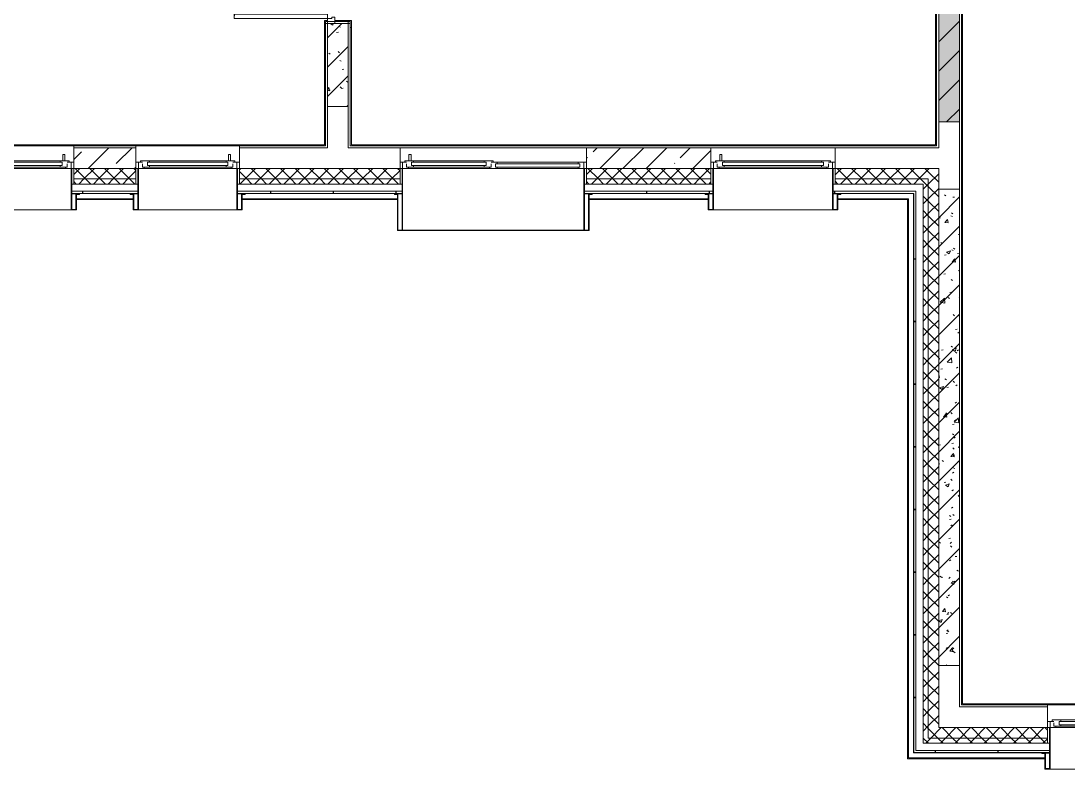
# Model space of a CAD drawing. Header units: millimetres. Extents: x -584918 to 2941280, y 3000189 to 4229862.
# Drawn here: x -457295 to -447186, y 3670675 to 3677900 of the extents above; entities that cross this region are included whole.
import ezdxf

# ---------------------------------------------------------------- set-up
doc = ezdxf.new("R2010")
doc.units = ezdxf.units.MM
doc.linetypes.add('ASVP_Невидимые', pattern=[5, 3, -2])
for name, color, linetype, lineweight in [('_ Окна', 7, 'Continuous', 0), ('Витраж', 7, 'Continuous', 0), ('Двери', 7, 'Continuous', 0), ('Обобщенные модели', 7, 'Continuous', 0), ('Окна', 7, 'Continuous', 0), ('Перекрытие', 7, 'Continuous', 0), ('Стены', 7, 'Continuous', 0), ('Стены внутренние', 7, 'Continuous', 0), ('Стены наружные', 7, 'Continuous', 0), ('Стены несущие', 7, 'Continuous', 0), ('Стены отделка', 7, 'Continuous', 0), ('Стены перегородки', 7, 'Continuous', 0), ('Стены штриховка', 7, 'Continuous', 0)]:
    doc.layers.add(name, color=color, linetype=linetype, lineweight=lineweight)
pattern_1 = [(45, (-437515.92, 3663725.22), (-141.4214, 141.4214), [])]
pattern_2 = [(50, (-437515.92, 3663725.22), (364.368, -31.8783), [38.1, -419.1]), (355, (-437515.92, 3663725.2), (-70.486, 382.1133), [30.48, -335.28]), (100.451, (-437485.56, 3663722.56), (293.885, 350.2334), [32.38, -356.18]), (46.184, (-437515.92, 3663826.8), (542.1585, -84.086), [57.15, -628.65]), (96.636, (-437470.74, 3663819.8), (474.805, 494.855), [48.57, -534.27]), (351.184, (-437515.9, 3663826.8), (474.81, 494.85), [45.72, -502.92]), (21, (-437465.12, 3663801.42), (303.2285, -204.5305), [38.1, -419.1]), (326, (-437465.12, 3663801.4), (123.604, 368.376), [30.48, -335.28]), (71.451, (-437439.86, 3663784.37), (426.834, 163.8427), [32.38, -356.18]), (37.5, (-437515.92, 3663725.22), (6.17665, 169.11015), [16.764, -314.452, 16.764, -323.596, -336.55]), (37.5, (-437515.92, 3663725.22), (6.17665, 169.11015), [-671.576, 16.764, -319.786]), (7.5, (-437515.92, 3663725.22), (133.6389, 200.3615), [16.764, -177.292, 16.764, -306.832, -128.27]), (7.5, (-437515.92, 3663725.22), (133.6389, 200.3615), [-517.652, 16.764, -111.506]), (327.5, (-437629.21, 3663725.22), (271.1818, -11.45836), [16.764, -110.236, 16.764, -379.476, -525.78]), (327.5, (-437629.21, 3663725.22), (271.1818, -11.45836), [-523.24, 16.764, -509.016]), (317.5, (-437680, 3663725.22), (296.2585, 50.8528), [16.764, -148.336, 16.764, -246.38, -373.38]), (317.5, (-437680, 3663725.22), (296.2585, 50.8528), [-428.244, 16.764, -356.616])]
pattern_3 = [(45, (-437515.92, 3663725.22), (-224.5064, 224.5064), []), (45, (-437291.42, 3663725.22), (-224.5064, 224.5064), [396.875, -79.375, 3.353, -76.022])]
pattern_4 = [(45, (-437515.92, 3663725.22), (-235.7317, 235.7317), []), (45, (-437358.77, 3663725.22), (-235.7317, 235.7317), [])]
pattern_5 = [(45, (-437515.92, 3663725.22), (-70.71068, 70.71068), []), (135, (-437515.92, 3663725.22), (-70.71068, -70.71068), [])]

# ---------------------------------------------------------------- blocks, each defined once
blk = doc.blocks.new('ASVP_ДверьДеревянная_2 полотна - Межкомнатная 1300х2000h_полотна_ Г Пр _1220 в свету_-7189934-АР Этаж 01')
at = {"layer": 'Двери', "lineweight": 18}
for p, q in [((-650, 1000), (-610, 1000)), ((-650, 100), (-650, 1000)), ((-610, 1000), (-610, 100)), ((650, 500), (610, 500)), ((610, 500), (610, 100)), ((650, 100), (650, 500)), ((-680, 100), (-650, 100)), ((-680, 30), (-680, 100)), ((-640, 30), (-680, 30)), ((-610, 100), (-650, 100)), ((-650, 100), (-650, 60)), ((-650, 60), (-640, 60)), ((-640, 60), (-640, 30)), ((610, 100), (650, 100)), ((650, 60), (640, 60)), ((640, 60), (640, 30)), ((640, 30), (680, 30)), ((680, 100), (650, 100)), ((650, 100), (650, 60)), ((680, 30), (680, 100))]:
    blk.add_line(p, q, dxfattribs=at)
at = {"layer": 'Двери', "linetype": 'ASVP_Невидимые', "lineweight": 18}
for p, q in [((-700, 100), (-680, 100)), ((-700, 30), (-700, 100)), ((-680, 30), (-700, 30)), ((-680, 100), (-680, 30)), ((700, 100), (680, 100)), ((680, 100), (680, 30)), ((680, 30), (700, 30)), ((700, 30), (700, 100))]:
    blk.add_line(p, q, dxfattribs=at)
at = {"layer": 'Двери'}
for centre, radius, start, end in [((-650, 100), 900, 360, 90), ((650, 100), 400, 90, 180)]:
    blk.add_arc(centre, radius, start, end, dxfattribs=at)
blk = doc.blocks.new('ASVP_НАЛИЧНИК МДФ_Двери - Наличник дверной МДФ-7405303-АР Этаж 01')
at = {"layer": 'Обобщенные модели'}
for p, q in [((-680, 150), (-680, -1)), ((-670, -5), (-670, 150)), ((670, 150), (670, -5)), ((680, -1), (680, 150)), ((-681, 0), (-740, 0)), ((-740, 0), (-740, -5)), ((-681, -1), (-681, 0)), ((740, 0), (681, 0)), ((681, 0), (681, -1)), ((740, -5), (740, 0)), ((-735, -10), (-675, -10)), ((-680, -1), (-681, -1)), ((675, -10), (735, -10)), ((681, -1), (680, -1))]:
    blk.add_line(p, q, dxfattribs=at)
for centre, start, end in [((-735, -5), 180, 270), ((-675, -5), 270, 360), ((675, -5), 180, 270), ((735, -5), 270, 360)]:
    blk.add_arc(centre, 5, start, end, dxfattribs=at)
blk = doc.blocks.new('ASVP_НАЛИЧНИК МДФ_Двери - Наличник дверной МДФ-V88-АР Этаж 01')
at = {"layer": 'Обобщенные модели'}
for p, q in [((-681, 0), (-740, 0)), ((-740, 0), (-740, -5)), ((-681, -1), (-681, 0)), ((-680, 20), (-680, -1)), ((-670, -5), (-670, 20)), ((670, 20), (670, -5)), ((680, -1), (680, 20)), ((740, 0), (681, 0)), ((681, 0), (681, -1)), ((740, -5), (740, 0)), ((-735, -10), (-675, -10)), ((-680, -1), (-681, -1)), ((675, -10), (735, -10)), ((681, -1), (680, -1))]:
    blk.add_line(p, q, dxfattribs=at)
for centre, start, end in [((-735, -5), 180, 270), ((-675, -5), 270, 360), ((675, -5), 180, 270), ((735, -5), 270, 360)]:
    blk.add_arc(centre, 5, start, end, dxfattribs=at)
blk = doc.blocks.new('Окно_ПВХ_2Створки_1Фрамуга-верх - ОП_2100_h_х1750_2ст1фр-7975844-АР Этаж 01')
at = {"layer": '_ Окна'}
for p, q in [((-900, -40), (-837, -40)), ((-900, -100), (-900, -40)), ((-819, -100), (-900, -100)), ((-875, -40), (-875, -100)), ((-855, -26), (-855, -40)), ((-770, -26), (-855, -26)), ((-837, -54), (-837, -86)), ((-837, -86), (-819, -86)), ((-819, -86), (-819, -100)), ((-770, -86), (-819, -86)), ((-788, -40), (-770, -40)), ((-788, -72), (-788, -40)), ((-788, -40), (-69, -40)), ((-770, -72), (-788, -72)), ((-788, -72), (-69, -72)), ((-770, -40), (-770, -26)), ((-770, -86), (-770, -72)), ((-2, -26), (-87, -26)), ((-87, -40), (-87, -26)), ((-69, -40), (-87, -40)), ((-87, -72), (-69, -72)), ((-87, -86), (-87, -72)), ((-87, -86), (-38, -86)), ((-69, -72), (-69, -40)), ((-38, -86), (-20, -86)), ((-38, -100), (-38, -86)), ((38, -100), (-38, -100)), ((-20, -40), (20, -40)), ((-20, -86), (-20, -54)), ((-2, -40), (-2, -26)), ((38, -40), (20, -40)), ((20, -54), (20, -86)), ((20, -54), (837, -54)), ((20, -54), (38, -54)), ((20, -86), (38, -86)), ((38, -54), (38, -40)), ((38, -86), (38, -100)), ((38, -86), (819, -86)), ((837, -40), (819, -40)), ((819, -54), (819, -40)), ((837, -54), (819, -54)), ((819, -86), (837, -86)), ((819, -100), (819, -86)), ((900, -100), (819, -100)), ((837, -40), (900, -40)), ((837, -86), (837, -54)), ((875, -40), (875, -100)), ((900, -40), (900, -100))]:
    blk.add_line(p, q, dxfattribs=at)
at = {"layer": 'Окна'}
for p, q in [((-794, 34), (-814, 34)), ((-814, 34), (-814, -26)), ((-794, -26), (-794, 34)), ((-819, -100), (-38, -100)), ((-87, -26), (-770, -26)), ((-770, -86), (-87, -86)), ((819, -40), (38, -40)), ((38, -100), (819, -100))]:
    blk.add_line(p, q, dxfattribs=at)
blk = doc.blocks.new('Окно_ПВХ_1Створка_1Фрамуга-верх - ОП_2100_h_х1150_1ст1фр-7962693-АР Этаж 01')
at = {"layer": '_ Окна'}
for p, q in [((-600, -40), (-537, -40)), ((-600, -100), (-600, -40)), ((-519, -100), (-600, -100)), ((-575, -40), (-575, -100)), ((-555, -26), (-555, -40)), ((-470, -26), (-555, -26)), ((-537, -54), (-537, -86)), ((-537, -86), (-519, -86)), ((-519, -86), (-519, -100)), ((-470, -86), (-519, -86)), ((-488, -40), (-470, -40)), ((-488, -72), (-488, -40)), ((-488, -40), (488, -40)), ((-470, -72), (-488, -72)), ((-488, -72), (488, -72)), ((-470, -40), (-470, -26)), ((-470, -86), (-470, -72)), ((555, -26), (470, -26)), ((470, -40), (470, -26)), ((488, -40), (470, -40)), ((470, -72), (488, -72)), ((470, -86), (470, -72)), ((470, -86), (519, -86)), ((488, -72), (488, -40)), ((519, -86), (537, -86)), ((519, -100), (519, -86)), ((600, -100), (519, -100)), ((537, -40), (600, -40)), ((537, -86), (537, -54)), ((555, -40), (555, -26)), ((575, -40), (575, -100)), ((600, -40), (600, -100))]:
    blk.add_line(p, q, dxfattribs=at)
at = {"layer": 'Окна'}
for p, q in [((-494, 34), (-514, 34)), ((-514, 34), (-514, -26)), ((-494, -26), (-494, 34)), ((-519, -100), (519, -100)), ((470, -26), (-470, -26)), ((-470, -86), (470, -86))]:
    blk.add_line(p, q, dxfattribs=at)
blk = doc.blocks.new('Окно_ПВХ_1Створка_1Фрамуга-верх - ОП_2100_h_х1150_1ст1фр-7962695-АР Этаж 01')
at = {"layer": '_ Окна'}
for p, q in [((-519, 100), (-600, 100)), ((-600, 100), (-600, 40)), ((-600, 40), (-537, 40)), ((-575, 40), (-575, 100)), ((-555, 26), (-555, 40)), ((-470, 26), (-555, 26)), ((-537, 54), (-537, 86)), ((-537, 86), (-519, 86)), ((-519, 86), (-519, 100)), ((-470, 86), (-519, 86)), ((-488, 72), (-488, 40)), ((-470, 72), (-488, 72)), ((-488, 72), (488, 72)), ((-488, 40), (-470, 40)), ((-488, 40), (488, 40)), ((-470, 86), (-470, 72)), ((-470, 40), (-470, 26)), ((470, 86), (470, 72)), ((470, 86), (519, 86)), ((470, 72), (488, 72)), ((470, 40), (470, 26)), ((488, 40), (470, 40)), ((555, 26), (470, 26)), ((488, 72), (488, 40)), ((519, 100), (519, 86)), ((600, 100), (519, 100)), ((519, 86), (537, 86)), ((537, 86), (537, 54)), ((537, 40), (600, 40)), ((555, 40), (555, 26)), ((575, 40), (575, 100)), ((600, 40), (600, 100))]:
    blk.add_line(p, q, dxfattribs=at)
at = {"layer": 'Окна'}
for p, q in [((-519, 100), (519, 100)), ((-514, -34), (-514, 26)), ((-494, 26), (-494, -34)), ((-470, 86), (470, 86)), ((470, 26), (-470, 26)), ((-494, -34), (-514, -34))]:
    blk.add_line(p, q, dxfattribs=at)
blk = doc.blocks.new('Откос с зашивкой _верх_низ_ - Откос-7944803-АР Этаж 01')
at = {"layer": 'Обобщенные модели'}
for p, q in [((-625, 100), (-625, -50)), ((-575, 100), (-625, 100)), ((-620, -55), (-620, 95)), ((-620, 95), (-575, 95)), ((-580, 100), (-580, -300)), ((-575, 100), (-580, 100)), ((575, 100), (-575, 100)), ((-575, -300), (-575, 100)), ((-575, 95), (-575, 100)), ((-575, 100), (575, 100)), ((580, 100), (575, 100)), ((575, 100), (575, -300)), ((625, 100), (575, 100)), ((575, 100), (575, 95)), ((575, 95), (620, 95)), ((580, -300), (580, 100)), ((620, 95), (620, -55)), ((625, -50), (625, 100)), ((-625, -50), (-655, -50)), ((-655, -50), (-655, -55)), ((-655, -55), (-620, -55)), ((-580, -55), (-620, -55)), ((620, -55), (580, -55)), ((620, -55), (655, -55)), ((655, -50), (625, -50)), ((655, -55), (655, -50))]:
    blk.add_line(p, q, dxfattribs=at)
blk = doc.blocks.new('Откос с зашивкой _верх_низ_ - Откос-7944810-АР Этаж 01')
at = {"layer": 'Обобщенные модели'}
for p, q in [((-580, 300), (-580, -100)), ((-575, -100), (-575, 300)), ((575, 300), (575, -100)), ((580, -100), (580, 300)), ((-620, 55), (-655, 55)), ((-655, 55), (-655, 50)), ((-655, 50), (-625, 50)), ((-625, 50), (-625, -100)), ((-620, -95), (-620, 55)), ((-620, 55), (-580, 55)), ((580, 55), (620, 55)), ((655, 55), (620, 55)), ((620, 55), (620, -95)), ((625, -100), (625, 50)), ((625, 50), (655, 50)), ((655, 50), (655, 55)), ((-625, -100), (-575, -100)), ((-575, -95), (-620, -95)), ((-580, -100), (-575, -100)), ((-575, -100), (-575, -95)), ((-575, -100), (575, -100)), ((575, -100), (-575, -100)), ((620, -95), (575, -95)), ((575, -95), (575, -100)), ((575, -100), (580, -100)), ((575, -100), (625, -100))]:
    blk.add_line(p, q, dxfattribs=at)
blk = doc.blocks.new('Откос с зашивкой _верх_низ_ - Откос-7944811-АР Этаж 01')
at = {"layer": 'Обобщенные модели'}
for p, q in [((-880, 300), (-880, -300)), ((-875, -300), (-875, 300)), ((875, 300), (875, -300)), ((880, -300), (880, 300)), ((-920, 55), (-955, 55)), ((-955, 55), (-955, 50)), ((-955, 50), (-925, 50)), ((-925, 50), (-925, -300)), ((-920, -295), (-920, 55)), ((-920, 55), (-880, 55)), ((880, 55), (920, 55)), ((955, 55), (920, 55)), ((920, 55), (920, -295)), ((925, -300), (925, 50)), ((925, 50), (955, 50)), ((955, 50), (955, 55)), ((-925, -300), (-875, -300)), ((-875, -295), (-920, -295)), ((-880, -300), (-875, -300)), ((-875, -300), (-875, -295)), ((875, -295), (-875, -295)), ((-875, -300), (875, -300)), ((875, -300), (-875, -300)), ((920, -295), (875, -295)), ((875, -295), (875, -300)), ((875, -300), (880, -300)), ((875, -300), (925, -300))]:
    blk.add_line(p, q, dxfattribs=at)
blk = doc.blocks.new('Откос с зашивкой _верх_низ_ - Откос-V221-АР Этаж 01')
at = {"layer": 'Обобщенные модели'}
for p, q in [((-580, 300), (-580, -100)), ((-575, -100), (-575, 300)), ((575, 300), (575, -100)), ((580, -100), (580, 300)), ((-620, 55), (-655, 55)), ((-655, 55), (-655, 50)), ((-655, 50), (-625, 50)), ((-625, 50), (-625, -100)), ((-620, -95), (-620, 55)), ((-620, 55), (-580, 55)), ((580, 55), (620, 55)), ((655, 55), (620, 55)), ((620, 55), (620, -95)), ((625, -100), (625, 50)), ((625, 50), (655, 50)), ((655, 50), (655, 55)), ((-625, -100), (-575, -100)), ((-575, -95), (-620, -95)), ((-580, -100), (-575, -100)), ((-575, -100), (-575, -95)), ((-575, -100), (575, -100)), ((575, -100), (-575, -100)), ((620, -95), (575, -95)), ((575, -95), (575, -100)), ((575, -100), (580, -100)), ((575, -100), (625, -100))]:
    blk.add_line(p, q, dxfattribs=at)
blk = doc.blocks.new('Откос с зашивкой _верх_низ_ - Откос-7944813-АР Этаж 01')
at = {"layer": 'Обобщенные модели'}
for p, q in [((-480, 300), (-480, -100)), ((-475, -100), (-475, 300)), ((475, 300), (475, -100)), ((480, -100), (480, 300)), ((-520, 55), (-555, 55)), ((-555, 55), (-555, 50)), ((-555, 50), (-525, 50)), ((-525, 50), (-525, -100)), ((-520, -95), (-520, 55)), ((-520, 55), (-480, 55)), ((480, 55), (520, 55)), ((555, 55), (520, 55)), ((520, 55), (520, -95)), ((525, -100), (525, 50)), ((525, 50), (555, 50)), ((555, 50), (555, 55)), ((-525, -100), (-475, -100)), ((-475, -95), (-520, -95)), ((-480, -100), (-475, -100)), ((-475, -100), (-475, -95)), ((-475, -100), (475, -100)), ((475, -100), (-475, -100)), ((520, -95), (475, -95)), ((475, -95), (475, -100)), ((475, -100), (480, -100)), ((475, -100), (525, -100))]:
    blk.add_line(p, q, dxfattribs=at)
blk = doc.blocks.new('Окно_ПВХ_1Створка_1Фрамуга-верх - ОП_2100_h_х950_1ст1фр-V219-АР Этаж 01')
at = {"layer": '_ Окна'}
for p, q in [((-419, 100), (-500, 100)), ((-500, 100), (-500, 40)), ((-500, 40), (-437, 40)), ((-475, 40), (-475, 100)), ((-455, 26), (-455, 40)), ((-370, 26), (-455, 26)), ((-437, 54), (-437, 86)), ((-437, 86), (-419, 86)), ((-419, 86), (-419, 100)), ((-370, 86), (-419, 86)), ((-388, 72), (-388, 40)), ((-370, 72), (-388, 72)), ((-388, 72), (388, 72)), ((-388, 40), (-370, 40)), ((-388, 40), (388, 40)), ((-370, 86), (-370, 72)), ((-370, 40), (-370, 26)), ((370, 86), (370, 72)), ((370, 86), (419, 86)), ((370, 72), (388, 72)), ((370, 40), (370, 26)), ((388, 40), (370, 40)), ((455, 26), (370, 26)), ((388, 72), (388, 40)), ((419, 100), (419, 86)), ((500, 100), (419, 100)), ((419, 86), (437, 86)), ((437, 86), (437, 54)), ((437, 40), (500, 40)), ((455, 40), (455, 26)), ((475, 40), (475, 100)), ((500, 40), (500, 100))]:
    blk.add_line(p, q, dxfattribs=at)
at = {"layer": 'Окна'}
for p, q in [((-419, 100), (419, 100)), ((-414, -34), (-414, 26)), ((-394, 26), (-394, -34)), ((-370, 86), (370, 86)), ((370, 26), (-370, 26)), ((-394, -34), (-414, -34))]:
    blk.add_line(p, q, dxfattribs=at)
blk = doc.blocks.new('Прямоугольный импост - 5х20 мм  _зазор керамогранита цоколя_-7684918-АР Этаж 01')
at = {"layer": 'Витраж'}
for p, q in [((-2.5, -10), (-2.5, 10)), ((-2.5, 10), (2.5, 10)), ((2.5, 10), (2.5, -10)), ((2.5, -10), (-2.5, -10))]:
    blk.add_line(p, q, dxfattribs=at)

msp = doc.modelspace()

# ---------------------------------------------------------------- hatches: boundary and pattern name
at = {"layer": 'Стены внутренние'}
h = msp.add_hatch(dxfattribs=at)
h.set_pattern_fill('FP_1', color=256, style=0, pattern_type=2)
h.set_pattern_definition(pattern_1)
h.paths.add_polyline_path([(-448286.189, 3676924.55), (-448235.026, 3676924.55), (-448235.026, 3685674.55), (-448435.026, 3685674.55), (-448435.026, 3676924.55), (-448300.684, 3676924.55)])
h.paths.add_polyline_path([(-448235.026, 3687174.55), (-448235.026, 3688420.147), (-448435.026, 3688500.744), (-448435.026, 3688392.929), (-448389.418, 3688374.55), (-448435.026, 3688374.55), (-448435.026, 3687174.55), (-448325.026, 3687174.55)])
h = msp.add_hatch(dxfattribs=at)
h.set_pattern_fill('FP_2', color=256, style=0, pattern_type=2)
h.set_pattern_definition(pattern_2)
h.paths.add_polyline_path([(-448286.189, 3676924.55), (-448235.026, 3676924.55), (-448235.026, 3685674.55), (-448435.026, 3685674.55), (-448435.026, 3676924.55), (-448300.684, 3676924.55)])
h.paths.add_polyline_path([(-448235.026, 3687174.55), (-448235.026, 3688420.147), (-448435.026, 3688500.744), (-448435.026, 3688392.929), (-448389.418, 3688374.55), (-448435.026, 3688374.55), (-448435.026, 3687174.55), (-448325.026, 3687174.55)])
h = msp.add_hatch(dxfattribs=at)
h.set_pattern_fill('FP_1', color=256, style=0, pattern_type=2)
h.set_pattern_definition(pattern_1)
h.paths.add_polyline_path([(-454314.528, 3677074.55), (-454135.026, 3677074.55), (-454135.026, 3677874.55), (-454335.026, 3677874.55), (-454335.026, 3677074.55)])
h.paths.add_polyline_path([(-454335.026, 3679274.55), (-454135.026, 3679274.55), (-454135.026, 3683174.55), (-454335.026, 3683174.55), (-454335.026, 3680667.292)])
h = msp.add_hatch(dxfattribs=at)
h.set_pattern_fill('FP_2', color=256, style=0, pattern_type=2)
h.set_pattern_definition(pattern_2)
h.paths.add_polyline_path([(-454314.528, 3677074.55), (-454135.026, 3677074.55), (-454135.026, 3677874.55), (-454335.026, 3677874.55), (-454335.026, 3677074.55)])
h.paths.add_polyline_path([(-454335.026, 3679274.55), (-454135.026, 3679274.55), (-454135.026, 3683174.55), (-454335.026, 3683174.55), (-454335.026, 3680667.292)])
h = msp.add_hatch(dxfattribs=at)
h.set_pattern_fill('FP_30', color=256, style=0, pattern_type=2)
h.set_pattern_definition(pattern_3)
h.paths.add_polyline_path([(-458985.026, 3676474.55), (-457985.026, 3676474.55), (-457985.026, 3676674.55), (-458985.026, 3676674.55), (-458985.026, 3676488.55)])
h.paths.add_polyline_path([(-456785.026, 3676474.55), (-456185.026, 3676474.55), (-456185.026, 3676674.55), (-456785.026, 3676674.55), (-456785.026, 3676488.55)])
h = msp.add_hatch(dxfattribs=at)
h.set_pattern_fill('FP_30', color=256, style=0, pattern_type=2)
h.set_pattern_definition(pattern_3)
h.paths.add_polyline_path([(-451835.026, 3676474.55), (-450635.026, 3676474.55), (-450635.026, 3676674.55), (-451835.026, 3676674.55), (-451835.026, 3676488.55)])
at = {"layer": 'Стены наружные'}
h = msp.add_hatch(dxfattribs=at)
h.set_pattern_fill('FP_57', color=256, style=0, pattern_type=2)
h.set_pattern_definition(pattern_5)
h.paths.add_polyline_path([(-454314.528, 3676374.55), (-453635.026, 3676374.55), (-453635.026, 3676474.55), (-455185.026, 3676474.55), (-455185.026, 3676374.55), (-454735.026, 3676374.55)])
h.paths.add_polyline_path([(-451835.026, 3676374.55), (-450635.026, 3676374.55), (-450635.026, 3676474.55), (-451835.026, 3676474.55)])
h.paths.add_polyline_path([(-448715.42, 3676374.55), (-448535.026, 3676374.55), (-448535.026, 3676474.55), (-449435.026, 3676474.55), (-449435.026, 3676374.55), (-448985.026, 3676374.55)])
h.paths.add_polyline_path([(-457985.026, 3676374.55), (-457985.026, 3676474.55), (-458985.026, 3676474.55), (-458985.026, 3676374.55), (-458980.451, 3676374.55)])
h.paths.add_polyline_path([(-456185.026, 3676374.55), (-456185.026, 3676474.55), (-456785.026, 3676474.55), (-456785.026, 3676374.55), (-456635.026, 3676374.55)])
h.paths.add_polyline_path([(-460785.026, 3676374.55), (-460785.026, 3676474.55), (-461835.026, 3676474.55), (-461834.265, 3676374.55), (-460846.821, 3676374.55)])
h = msp.add_hatch(dxfattribs=at)
h.set_pattern_fill('FP_57', color=256, style=0, pattern_type=2)
h.set_pattern_definition(pattern_5)
h.paths.add_polyline_path([(-448435.026, 3671074.55), (-448435.026, 3676474.55), (-448535.026, 3676474.55), (-448535.026, 3671074.55)])
h = msp.add_hatch(dxfattribs=at)
h.set_pattern_fill('FP_57', color=256, style=0, pattern_type=2)
h.set_pattern_definition(pattern_5)
h.paths.add_polyline_path([(-450635.026, 3676324.55), (-450635.026, 3676374.55), (-451835.026, 3676374.55), (-451835.026, 3676324.55), (-451514.974, 3676324.55)])
h.paths.add_polyline_path([(-460805.026, 3676324.55), (-460785.026, 3676324.55), (-460785.026, 3676374.55), (-461935.026, 3676374.55), (-461935.026, 3676324.55), (-460810.026, 3676324.55)])
h.paths.add_polyline_path([(-457985.026, 3676324.55), (-457985.026, 3676374.55), (-458985.026, 3676374.55), (-458985.026, 3676324.55), (-458965.026, 3676324.55)])
h.paths.add_polyline_path([(-448585.026, 3676324.55), (-448585.026, 3676374.55), (-449435.026, 3676374.55), (-449435.026, 3676324.55), (-448715.42, 3676324.55)])
h.paths.add_polyline_path([(-456185.026, 3676324.55), (-456185.026, 3676374.55), (-456785.026, 3676374.55), (-456785.026, 3676324.55)])
h.paths.add_polyline_path([(-455185.026, 3676324.55), (-453635.026, 3676324.55), (-453635.026, 3676374.55), (-455185.026, 3676374.55), (-455185.026, 3676330.513)])
h = msp.add_hatch(dxfattribs=at)
h.set_pattern_fill('FP_57', color=256, style=0, pattern_type=2)
h.set_pattern_definition(pattern_5)
h.paths.add_polyline_path([(-448535.026, 3670974.55), (-448535.026, 3676374.55), (-448585.026, 3676374.55), (-448585.026, 3670974.55)])
h = msp.add_hatch(dxfattribs=at)
h.set_pattern_fill('FP_6', color=256, style=0, pattern_type=2)
h.set_pattern_definition(pattern_4)
h.paths.add_polyline_path([(-456210.026, 3676174.55), (-456210.026, 3676182.55), (-456760.026, 3676182.55), (-456760.026, 3676174.55)])
h = msp.add_hatch(dxfattribs=at)
h.set_pattern_fill('FP_6', color=256, style=0, pattern_type=2)
h.set_pattern_definition(pattern_4)
h.paths.add_polyline_path([(-453660.026, 3676174.55), (-453660.026, 3676182.55), (-455160.026, 3676182.55), (-455160.026, 3676174.55)])
h = msp.add_hatch(dxfattribs=at)
h.set_pattern_fill('FP_6', color=256, style=0, pattern_type=2)
h.set_pattern_definition(pattern_4)
h.paths.add_polyline_path([(-451810.026, 3676174.55), (-450660.026, 3676174.55), (-450660.026, 3676182.55), (-451810.026, 3676182.55)])
h = msp.add_hatch(dxfattribs=at)
h.set_pattern_fill('FP_6', color=256, style=0, pattern_type=2)
h.set_pattern_definition(pattern_4)
h.paths.add_polyline_path([(-448735.026, 3676174.55), (-448727.026, 3676174.55), (-448727.026, 3676182.55), (-449410.026, 3676182.55), (-449410.026, 3676174.55)])
h = msp.add_hatch(dxfattribs=at)
h.set_pattern_fill('FP_6', color=256, style=0, pattern_type=2)
h.set_pattern_definition(pattern_4)
h.paths.add_polyline_path([(-448735.026, 3670774.55), (-448727.026, 3670774.55), (-448727.026, 3676174.55), (-448735.026, 3676174.55), (-448735.026, 3671993.734)])
h = msp.add_hatch(dxfattribs=at)
h.set_pattern_fill('FP_1', color=256, style=0, pattern_type=2)
h.set_pattern_definition(pattern_1)
h.paths.add_polyline_path([(-448435.026, 3671674.55), (-448235.026, 3671674.55), (-448235.026, 3676274.55), (-448435.026, 3676274.55), (-448435.026, 3671993.734)])
h = msp.add_hatch(dxfattribs=at)
h.set_pattern_fill('FP_2', color=256, style=0, pattern_type=2)
h.set_pattern_definition(pattern_2)
h.paths.add_polyline_path([(-448435.026, 3671674.55), (-448235.026, 3671674.55), (-448235.026, 3676274.55), (-448435.026, 3676274.55), (-448435.026, 3671993.734)])
h = msp.add_hatch(dxfattribs=at)
h.set_pattern_fill('FP_57', color=256, style=0, pattern_type=2)
h.set_pattern_definition(pattern_5)
h.paths.add_polyline_path([(-436035.026, 3670974.55), (-434835.026, 3670974.55), (-434835.026, 3671074.55), (-436035.026, 3671074.55)])
h.paths.add_polyline_path([(-447782.236, 3670974.55), (-447385.026, 3670974.55), (-447385.026, 3671074.55), (-448535.026, 3671074.55), (-448535.026, 3670974.55), (-448435.026, 3670974.55)])
h.paths.add_polyline_path([(-440635.026, 3670974.55), (-440035.026, 3670974.55), (-440035.026, 3671074.55), (-440635.026, 3671074.55)])
h.paths.add_polyline_path([(-446165.026, 3670974.55), (-444985.026, 3670974.55), (-444985.026, 3671074.55), (-446185.026, 3671074.55), (-446185.026, 3670974.55)])
h.paths.add_polyline_path([(-437835.026, 3670974.55), (-437835.026, 3671074.55), (-438835.026, 3671074.55), (-438835.026, 3670974.55), (-437855.026, 3670974.55)])
h.paths.add_polyline_path([(-443165.026, 3670974.55), (-441635.026, 3670974.55), (-441635.026, 3671074.55), (-443185.026, 3671074.55), (-443185.026, 3670974.55)])
h = msp.add_hatch(dxfattribs=at)
h.set_pattern_fill('FP_57', color=256, style=0, pattern_type=2)
h.set_pattern_definition(pattern_5)
h.paths.add_polyline_path([(-435077.856, 3670924.55), (-434735.026, 3670924.55), (-434735.026, 3670974.55), (-436035.026, 3670974.55), (-436035.026, 3670924.55), (-435650.836, 3670924.55)])
h.paths.add_polyline_path([(-443160.026, 3670924.55), (-441635.026, 3670924.55), (-441635.026, 3670974.55), (-443185.026, 3670974.55), (-443185.026, 3670924.55), (-443165.026, 3670924.55)])
h.paths.add_polyline_path([(-440610.026, 3670924.55), (-440035.026, 3670924.55), (-440035.026, 3670974.55), (-440635.026, 3670974.55), (-440635.026, 3670924.55), (-440615.026, 3670924.55)])
h.paths.add_polyline_path([(-438810.026, 3670924.55), (-437835.026, 3670924.55), (-437835.026, 3670974.55), (-438835.026, 3670974.55), (-438835.026, 3670924.55), (-438815.026, 3670924.55)])
h.paths.add_polyline_path([(-445005.026, 3670924.55), (-444985.026, 3670924.55), (-444985.026, 3670974.55), (-446185.026, 3670974.55), (-446185.026, 3670924.55), (-445010.026, 3670924.55)])
h.paths.add_polyline_path([(-447405.026, 3670924.55), (-447385.026, 3670924.55), (-447385.026, 3670974.55), (-448585.026, 3670974.55), (-448585.026, 3670924.55), (-447410.026, 3670924.55)])
h = msp.add_hatch(dxfattribs=at)
h.set_pattern_fill('FP_6', color=256, style=0, pattern_type=2)
h.set_pattern_definition(pattern_4)
h.paths.add_polyline_path([(-447410.026, 3670774.55), (-447410.026, 3670782.55), (-448727.026, 3670782.55), (-448727.014, 3670774.552), (-447782.236, 3670774.55)])

# ---------------------------------------------------------------- linework, layer by layer
at = {"layer": 'Перекрытие'}
msp.add_line((-454135.026, 3677894.55), (-454135.026, 3677874.55), dxfattribs=at)
at = {"layer": 'Стены'}
for p, q in [((-456805.026, 3676254.55), (-456701.026, 3676254.55)), ((-456701.026, 3676234.55), (-456805.026, 3676234.55)), ((-456701.026, 3676234.55), (-456701.026, 3676254.55)), ((-456696.026, 3676254.55), (-456165.026, 3676254.55)), ((-456696.026, 3676234.55), (-456696.026, 3676254.55)), ((-456165.026, 3676234.55), (-456696.026, 3676234.55)), ((-455205.026, 3676254.55), (-454886.026, 3676254.55)), ((-454886.026, 3676234.55), (-455205.026, 3676234.55)), ((-454886.026, 3676234.55), (-454886.026, 3676254.55)), ((-454881.026, 3676254.55), (-454281.026, 3676254.55)), ((-454881.026, 3676234.55), (-454881.026, 3676254.55)), ((-454281.026, 3676234.55), (-454881.026, 3676234.55)), ((-454281.026, 3676234.55), (-454281.026, 3676254.55)), ((-454276.026, 3676254.55), (-453676.026, 3676254.55)), ((-454276.026, 3676234.55), (-454276.026, 3676254.55)), ((-453676.026, 3676234.55), (-454276.026, 3676234.55)), ((-453676.026, 3676234.55), (-453676.026, 3676254.55)), ((-453671.026, 3676254.55), (-453615.026, 3676254.55)), ((-453671.026, 3676234.55), (-453671.026, 3676254.55)), ((-453615.026, 3676234.55), (-453671.026, 3676234.55)), ((-451855.026, 3676254.55), (-451256.026, 3676254.55)), ((-451256.026, 3676234.55), (-451855.026, 3676234.55)), ((-451256.026, 3676234.55), (-451256.026, 3676254.55)), ((-451251.026, 3676254.55), (-450651.026, 3676254.55)), ((-451251.026, 3676234.55), (-451251.026, 3676254.55)), ((-450651.026, 3676234.55), (-451251.026, 3676234.55)), ((-450651.026, 3676234.55), (-450651.026, 3676254.55)), ((-450646.026, 3676254.55), (-450615.026, 3676254.55)), ((-450646.026, 3676234.55), (-450646.026, 3676254.55)), ((-450615.026, 3676234.55), (-450646.026, 3676234.55)), ((-449455.026, 3676254.55), (-449441.026, 3676254.55)), ((-449441.026, 3676234.55), (-449455.026, 3676234.55)), ((-449441.026, 3676234.55), (-449441.026, 3676254.55)), ((-449436.026, 3676254.55), (-448655.026, 3676254.55)), ((-449436.026, 3676234.55), (-449436.026, 3676254.55)), ((-448675.026, 3676234.55), (-449436.026, 3676234.55)), ((-448675.026, 3675603.55), (-448675.026, 3676234.55)), ((-448655.026, 3676254.55), (-448655.026, 3675603.55)), ((-448655.026, 3675603.55), (-448675.026, 3675603.55)), ((-448675.026, 3674998.55), (-448675.026, 3675598.55)), ((-448655.026, 3675598.55), (-448675.026, 3675598.55)), ((-448655.026, 3675598.55), (-448655.026, 3674998.55)), ((-448655.026, 3674998.55), (-448675.026, 3674998.55)), ((-448675.026, 3674393.55), (-448675.026, 3674993.55)), ((-448655.026, 3674993.55), (-448675.026, 3674993.55)), ((-448655.026, 3674993.55), (-448655.026, 3674393.55)), ((-448655.026, 3674393.55), (-448675.026, 3674393.55)), ((-448675.026, 3673788.55), (-448675.026, 3674388.55)), ((-448655.026, 3674388.55), (-448675.026, 3674388.55)), ((-448655.026, 3674388.55), (-448655.026, 3673788.55)), ((-448655.026, 3673788.55), (-448675.026, 3673788.55)), ((-448675.026, 3673183.55), (-448675.026, 3673783.55)), ((-448655.026, 3673783.55), (-448675.026, 3673783.55)), ((-448655.026, 3673783.55), (-448655.026, 3673183.55)), ((-448655.026, 3673183.55), (-448675.026, 3673183.55)), ((-448675.026, 3672578.55), (-448675.026, 3673178.55)), ((-448655.026, 3673178.55), (-448675.026, 3673178.55)), ((-448655.026, 3673178.55), (-448655.026, 3672578.55)), ((-448655.026, 3672578.55), (-448675.026, 3672578.55)), ((-448675.026, 3671973.55), (-448675.026, 3672573.55)), ((-448655.026, 3672573.55), (-448675.026, 3672573.55)), ((-448655.026, 3672573.55), (-448655.026, 3671973.55)), ((-448655.026, 3671973.55), (-448675.026, 3671973.55)), ((-448675.026, 3671368.55), (-448675.026, 3671968.55)), ((-448655.026, 3671968.55), (-448675.026, 3671968.55)), ((-448655.026, 3671968.55), (-448655.026, 3671368.55)), ((-448655.026, 3671368.55), (-448675.026, 3671368.55)), ((-448675.026, 3670834.55), (-448675.026, 3671363.55)), ((-448655.026, 3671363.55), (-448675.026, 3671363.55)), ((-448655.026, 3671363.55), (-448655.026, 3670854.55)), ((-448470.026, 3670834.55), (-448675.026, 3670834.55)), ((-448655.026, 3670854.55), (-448470.026, 3670854.55)), ((-448470.026, 3670834.55), (-448470.026, 3670854.55)), ((-448465.026, 3670854.55), (-447865.026, 3670854.55)), ((-448465.026, 3670834.55), (-448465.026, 3670854.55)), ((-447865.026, 3670834.55), (-448465.026, 3670834.55)), ((-447865.026, 3670834.55), (-447865.026, 3670854.55)), ((-447860.026, 3670854.55), (-447365.026, 3670854.55)), ((-447860.026, 3670834.55), (-447860.026, 3670854.55)), ((-447365.026, 3670834.55), (-447860.026, 3670834.55))]:
    msp.add_line(p, q, dxfattribs=at)
at = {"layer": 'Стены внутренние'}
for p, q in [((-448465.026, 3676704.55), (-448465.026, 3685444.55)), ((-448205.026, 3680044.55), (-448205.026, 3671304.55)), ((-454365.026, 3676704.55), (-454365.026, 3677834.55)), ((-454365.026, 3677834.55), (-454360.026, 3677834.55)), ((-454105.026, 3677834.55), (-454110.026, 3677834.55)), ((-454105.026, 3677834.55), (-454105.026, 3676704.55)), ((-461605.026, 3676704.55), (-454365.026, 3676704.55)), ((-457985.026, 3676694.55), (-456785.026, 3676694.55)), ((-456185.026, 3676694.55), (-455185.026, 3676694.55)), ((-454105.026, 3676704.55), (-448465.026, 3676704.55)), ((-455185.026, 3676674.55), (-455185.026, 3676534.55)), ((-453635.026, 3676534.55), (-453635.026, 3676674.55)), ((-449435.026, 3676674.55), (-449435.026, 3676534.55)), ((-448205.026, 3671304.55), (-442565.026, 3671304.55)), ((-447385.026, 3671294.55), (-446185.026, 3671294.55)), ((-447385.026, 3671134.55), (-447385.026, 3671274.55))]:
    msp.add_line(p, q, dxfattribs=at)
at = {"layer": 'Стены наружные'}
for p, q in [((-456785.026, 3676324.55), (-456805.026, 3676324.55)), ((-456165.026, 3676324.55), (-456185.026, 3676324.55)), ((-455185.026, 3676324.55), (-455205.026, 3676324.55)), ((-453615.026, 3676324.55), (-453635.026, 3676324.55)), ((-451835.026, 3676324.55), (-451855.026, 3676324.55)), ((-450615.026, 3676324.55), (-450635.026, 3676324.55)), ((-449435.026, 3676324.55), (-449455.026, 3676324.55)), ((-456805.026, 3676232.55), (-456760.026, 3676232.55)), ((-456210.026, 3676232.55), (-456165.026, 3676232.55)), ((-455205.026, 3676232.55), (-455160.026, 3676232.55)), ((-453660.026, 3676232.55), (-453615.026, 3676232.55)), ((-451855.026, 3676232.55), (-451810.026, 3676232.55)), ((-450660.026, 3676232.55), (-450615.026, 3676232.55)), ((-449455.026, 3676232.55), (-449410.026, 3676232.55)), ((-447365.026, 3670924.55), (-447385.026, 3670924.55)), ((-447410.026, 3670832.55), (-447365.026, 3670832.55))]:
    msp.add_line(p, q, dxfattribs=at)
at = {"layer": 'Стены несущие'}
for p, q in [((-448435.026, 3685474.55), (-448435.026, 3676924.55)), ((-448235.026, 3676924.55), (-448235.026, 3680074.55)), ((-454335.026, 3677874.55), (-454335.026, 3677074.55)), ((-454135.026, 3677874.55), (-454265.026, 3677874.55)), ((-454135.026, 3677074.55), (-454135.026, 3677874.55)), ((-454335.026, 3677074.55), (-454135.026, 3677074.55)), ((-448435.026, 3676924.55), (-448235.026, 3676924.55)), ((-456785.026, 3676674.55), (-456185.026, 3676674.55)), ((-456785.026, 3676674.55), (-456785.026, 3676534.55)), ((-456185.026, 3676534.55), (-456185.026, 3676674.55)), ((-451835.026, 3676674.55), (-450635.026, 3676674.55)), ((-451835.026, 3676674.55), (-451835.026, 3676534.55)), ((-450635.026, 3676534.55), (-450635.026, 3676674.55)), ((-456785.026, 3676474.55), (-456185.026, 3676474.55)), ((-451835.026, 3676474.55), (-450635.026, 3676474.55)), ((-448235.026, 3676274.55), (-448435.026, 3676274.55)), ((-448435.026, 3676274.55), (-448435.026, 3671674.55)), ((-448235.026, 3671674.55), (-448235.026, 3676274.55)), ((-448435.026, 3671674.55), (-448235.026, 3671674.55))]:
    msp.add_line(p, q, dxfattribs=at)
at = {"layer": 'Стены отделка'}
for p, q in [((-448455.026, 3685454.55), (-448455.026, 3676694.55)), ((-448215.026, 3671294.55), (-448215.026, 3680054.55)), ((-454335.026, 3677874.55), (-454355.026, 3677874.55)), ((-454355.026, 3677874.55), (-454355.026, 3676694.55)), ((-454115.026, 3677874.55), (-454135.026, 3677874.55)), ((-454115.026, 3676694.55), (-454115.026, 3677874.55)), ((-454335.026, 3676674.55), (-454335.026, 3677074.55)), ((-454135.026, 3677074.55), (-454135.026, 3676674.55)), ((-448435.026, 3676674.55), (-448435.026, 3676924.55)), ((-448235.026, 3676924.55), (-448235.026, 3671274.55)), ((-456185.026, 3676694.55), (-456785.026, 3676694.55)), ((-456785.026, 3676694.55), (-456785.026, 3676674.55)), ((-456185.026, 3676674.55), (-456185.026, 3676694.55)), ((-454355.026, 3676694.55), (-455185.026, 3676694.55)), ((-455185.026, 3676694.55), (-455185.026, 3676674.55)), ((-448455.026, 3676694.55), (-454115.026, 3676694.55)), ((-455185.026, 3676674.55), (-454335.026, 3676674.55)), ((-454135.026, 3676674.55), (-451835.026, 3676674.55)), ((-450635.026, 3676674.55), (-448435.026, 3676674.55)), ((-456210.026, 3676232.55), (-456760.026, 3676232.55)), ((-456760.026, 3676232.55), (-456760.026, 3676174.55)), ((-456760.026, 3676174.55), (-456210.026, 3676174.55)), ((-456210.026, 3676174.55), (-456210.026, 3676232.55)), ((-453660.026, 3676232.55), (-455160.026, 3676232.55)), ((-455160.026, 3676232.55), (-455160.026, 3676174.55)), ((-455160.026, 3676174.55), (-453660.026, 3676174.55)), ((-453660.026, 3676174.55), (-453660.026, 3676232.55)), ((-450660.026, 3676232.55), (-451810.026, 3676232.55)), ((-451810.026, 3676232.55), (-451810.026, 3676174.55)), ((-451810.026, 3676174.55), (-450660.026, 3676174.55)), ((-450660.026, 3676174.55), (-450660.026, 3676232.55)), ((-448677.026, 3676232.55), (-449410.026, 3676232.55)), ((-449410.026, 3676232.55), (-449410.026, 3676174.55)), ((-449410.026, 3676174.55), (-448735.026, 3676174.55)), ((-448735.026, 3676174.55), (-448735.026, 3670774.55)), ((-448677.026, 3670832.55), (-448677.026, 3676232.55)), ((-448235.026, 3671274.55), (-447385.026, 3671274.55)), ((-447385.026, 3671294.55), (-448215.026, 3671294.55)), ((-447385.026, 3671274.55), (-447385.026, 3671294.55)), ((-447410.026, 3670832.55), (-448677.026, 3670832.55)), ((-447410.026, 3670774.55), (-447410.026, 3670832.55)), ((-448735.026, 3670774.55), (-447410.026, 3670774.55))]:
    msp.add_line(p, q, dxfattribs=at)
at = {"layer": 'Стены перегородки'}
for p, q in [((-456785.026, 3676474.55), (-456785.026, 3676324.55)), ((-456185.026, 3676324.55), (-456185.026, 3676474.55)), ((-453635.026, 3676474.55), (-455185.026, 3676474.55)), ((-455185.026, 3676474.55), (-455185.026, 3676324.55)), ((-453635.026, 3676324.55), (-453635.026, 3676474.55)), ((-451835.026, 3676474.55), (-451835.026, 3676324.55)), ((-450635.026, 3676324.55), (-450635.026, 3676474.55)), ((-448435.026, 3676474.55), (-449435.026, 3676474.55)), ((-449435.026, 3676474.55), (-449435.026, 3676324.55)), ((-448435.026, 3671074.55), (-448435.026, 3676474.55)), ((-456785.026, 3676324.55), (-456185.026, 3676324.55)), ((-455185.026, 3676324.55), (-453635.026, 3676324.55)), ((-451835.026, 3676324.55), (-450635.026, 3676324.55)), ((-449435.026, 3676324.55), (-448585.026, 3676324.55)), ((-448585.026, 3676324.55), (-448585.026, 3670924.55)), ((-447385.026, 3671074.55), (-448435.026, 3671074.55)), ((-447385.026, 3670924.55), (-447385.026, 3671074.55)), ((-448585.026, 3670924.55), (-447385.026, 3670924.55))]:
    msp.add_line(p, q, dxfattribs=at)
at = {"layer": 'Стены штриховка'}
for p, q in [((-456785.026, 3676374.55), (-456185.026, 3676374.55)), ((-455185.026, 3676374.55), (-453635.026, 3676374.55)), ((-451835.026, 3676374.55), (-450635.026, 3676374.55)), ((-449435.026, 3676374.55), (-448535.026, 3676374.55)), ((-448535.026, 3676374.55), (-448535.026, 3670974.55)), ((-456210.026, 3676182.55), (-456760.026, 3676182.55)), ((-455160.026, 3676182.55), (-453660.026, 3676182.55)), ((-451810.026, 3676182.55), (-450660.026, 3676182.55)), ((-449410.026, 3676182.55), (-448727.026, 3676182.55)), ((-448727.026, 3676174.55), (-448735.026, 3676174.55)), ((-448727.026, 3676182.55), (-448727.026, 3670782.55)), ((-448535.026, 3670974.55), (-447385.026, 3670974.55)), ((-447410.026, 3670782.55), (-448727.026, 3670782.55))]:
    msp.add_line(p, q, dxfattribs=at)

# ---------------------------------------------------------------- block references
at = {"layer": 'Витраж', "extrusion": (0, 0, -1)}
for p in [(456698.526, 3676244.55), (454883.526, 3676244.55), (454278.526, 3676244.55), (453673.526, 3676244.55), (451253.526, 3676244.55), (450648.526, 3676244.55), (449438.526, 3676244.55), (448467.526, 3670844.55), (447862.526, 3670844.55)]:
    msp.add_blockref('Прямоугольный импост - 5х20 мм  _зазор керамогранита цоколя_-7684918-АР Этаж 01', p, dxfattribs=at)
at = {"layer": 'Витраж', "extrusion": (0, 0, -1), "rotation": 270.0000000000001}
for p in [(448665.026, 3675601.05), (448665.026, 3674996.05), (448665.026, 3674391.05), (448665.026, 3673786.05), (448665.026, 3673181.05), (448665.026, 3672576.05), (448665.026, 3671971.05), (448665.026, 3671366.05)]:
    msp.add_blockref('Прямоугольный импост - 5х20 мм  _зазор керамогранита цоколя_-7684918-АР Этаж 01', p, dxfattribs=at)
at = {"layer": 'Двери', "rotation": 90.00000000000007}
msp.add_blockref('ASVP_ДверьДеревянная_2 полотна - Межкомнатная 1300х2000h_полотна_ Г Пр _1220 в свету_-7189934-АР Этаж 01', (-454235.026, 3678574.55), dxfattribs=at)
at = {"layer": 'Обобщенные модели'}
for name, p, rotation in [('ASVP_НАЛИЧНИК МДФ_Двери - Наличник дверной МДФ-V88-АР Этаж 01', (-454355.026, 3678574.55), 269.9999999999999), ('ASVP_НАЛИЧНИК МДФ_Двери - Наличник дверной МДФ-7405303-АР Этаж 01', (-454115.026, 3678574.55), 90.00000000000007), ('Откос с зашивкой _верх_низ_ - Откос-7944803-АР Этаж 01', (-446785.026, 3670774.55), 180)]:
    msp.add_blockref(name, p, dxfattribs=dict(at, rotation=rotation))
for name, p in [('Откос с зашивкой _верх_низ_ - Откос-V221-АР Этаж 01', (-457385.026, 3676174.55)), ('Откос с зашивкой _верх_низ_ - Откос-7944813-АР Этаж 01', (-455685.026, 3676174.55)), ('Откос с зашивкой _верх_низ_ - Откос-7944811-АР Этаж 01', (-452735.026, 3676174.55)), ('Откос с зашивкой _верх_низ_ - Откос-7944810-АР Этаж 01', (-450035.026, 3676174.55))]:
    msp.add_blockref(name, p, dxfattribs=at)
at = {"layer": 'Окна', "rotation": 180}
for name, p in [('Окно_ПВХ_1Створка_1Фрамуга-верх - ОП_2100_h_х1150_1ст1фр-7962695-АР Этаж 01', (-457385.026, 3676574.55)), ('Окно_ПВХ_1Створка_1Фрамуга-верх - ОП_2100_h_х950_1ст1фр-V219-АР Этаж 01', (-455685.026, 3676574.55)), ('Окно_ПВХ_1Створка_1Фрамуга-верх - ОП_2100_h_х1150_1ст1фр-7962695-АР Этаж 01', (-446785.026, 3671174.55))]:
    msp.add_blockref(name, p, dxfattribs=at)
at = {"layer": 'Окна'}
for name, p in [('Окно_ПВХ_2Створки_1Фрамуга-верх - ОП_2100_h_х1750_2ст1фр-7975844-АР Этаж 01', (-452735.026, 3676574.55)), ('Окно_ПВХ_1Створка_1Фрамуга-верх - ОП_2100_h_х1150_1ст1фр-7962693-АР Этаж 01', (-450035.026, 3676574.55))]:
    msp.add_blockref(name, p, dxfattribs=at)

doc.saveas('drawing.dxf')
